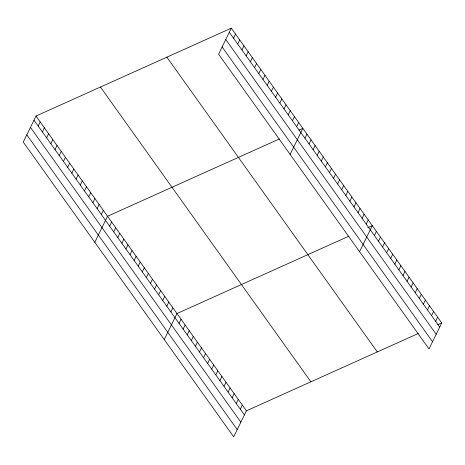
<?xml version="1.0" encoding="UTF-8"?>
<svg xmlns="http://www.w3.org/2000/svg" width="465" height="465" viewBox="0 0 465 465"><rect width="100%" height="100%" fill="white"/><g stroke="black" fill="none" stroke-linecap="round" stroke-linejoin="round"><path stroke-width="0.7" d="M231.32 28.167L218.573 54.184L429.003 348.959L441.75 322.943L231.32 28.167L35.997 116.041L23.25 142.058L233.68 436.833L246.427 410.816L418.308 333.486M38.188 126.056L40.205 121.935M42.396 131.95L44.413 127.829M46.605 137.843L48.622 133.722M50.813 143.737L52.83 139.622M55.021 149.637L57.038 145.516M59.229 155.531L61.246 151.41M63.438 161.425L65.455 157.31M67.646 167.324L69.663 163.203M71.854 173.218L73.871 169.097M76.062 179.112L78.079 174.991M80.271 185.006L82.293 180.891M84.479 190.906L86.502 186.785M88.687 196.8L90.71 192.679M92.895 202.694L94.918 198.578M97.104 208.593L99.126 204.472M101.318 214.487L103.335 210.366M94.796 242.282L107.543 216.26L279.43 138.936M109.606 226.106L111.629 221.985M113.693 231.826L115.709 227.705M117.779 237.551L119.796 233.43M121.865 243.271L123.882 239.15M125.945 248.99L127.968 244.875M233.511 38.182L235.528 34.061M130.031 254.715L132.048 250.594M237.72 44.076L239.737 39.961M134.118 260.435L136.135 256.32M241.928 49.976L243.945 45.855M138.204 266.16L140.221 262.039M246.136 55.87L248.153 51.749M142.284 271.88L144.307 267.759M250.344 61.764L252.361 57.643M146.37 277.605L148.387 273.484M254.553 67.663L256.575 63.542M150.457 283.325L152.474 279.203M258.761 73.557L260.784 69.436M154.543 289.05L156.56 284.929M262.969 79.451L264.992 75.33M158.623 294.769L160.646 290.648M267.177 85.345L269.2 81.23M162.709 300.489L164.726 296.374M271.391 91.245L273.408 87.124M166.796 306.214L168.812 302.093M275.6 97.139L277.617 93.017M170.882 311.934L172.899 307.818M279.808 103.032L281.825 98.911M164.238 339.555L176.985 313.538L348.872 236.214M179.048 323.378L181.071 319.257M284.016 108.932L286.033 104.811M183.134 329.104L185.151 324.983M288.224 114.826L290.241 110.705M187.221 334.823L189.238 330.702M292.433 120.72L294.45 116.599M191.307 340.549L193.324 336.428M296.641 126.614L298.658 122.498M195.387 346.268L197.41 342.147M290.119 154.409L302.866 128.392L298.96 130.148M199.473 351.993L201.49 347.872M304.935 138.233L306.952 134.112M203.56 357.713L205.577 353.592M309.016 143.958L311.038 139.837M207.646 363.432L209.663 359.317M313.102 149.678L315.119 145.557M211.726 369.158L213.749 365.037M317.188 155.397L319.205 151.282M215.812 374.877L217.829 370.762M321.274 161.123L323.291 157.001M219.899 380.603L221.915 376.481M325.355 166.842L327.377 162.727M223.985 386.322L226.002 382.201M329.441 172.567L331.458 168.446M228.065 392.047L230.088 387.926M333.527 178.287L335.544 174.166M232.151 397.767L234.168 393.646M337.613 184.012L339.63 179.891M236.237 403.492L238.254 399.371M341.699 189.732L343.716 185.611M240.324 409.212L242.341 405.091M345.78 195.457L347.803 191.336M349.866 201.176L351.883 197.055M353.952 206.902L355.969 202.781M358.038 212.621L360.055 208.5M362.119 218.341L364.142 214.226M366.205 224.066L368.222 219.945M359.561 251.687L372.308 225.67L367.751 227.716M374.377 235.511L376.394 231.39M378.458 241.23L380.48 237.109M382.544 246.956L384.561 242.835M386.63 252.675L388.647 248.554M390.716 258.401L392.733 254.279M394.797 264.12L396.819 259.999M398.883 269.845L400.9 265.724M402.969 275.565L404.986 271.444M407.055 281.284L409.072 277.169M411.136 287.01L413.158 282.889M415.222 292.729L417.239 288.614M419.308 298.454L421.325 294.333M423.394 304.174L425.411 300.053M427.475 309.899L429.497 305.778M431.561 315.619L433.578 311.498M435.647 321.344L437.664 317.223M437.844 324.704L441.75 322.943M229.303 32.288L439.733 327.064M225.763 39.513L436.193 334.289M222.113 46.959L432.543 341.734M166.865 57.166L377.295 351.941M100.452 87.042L310.882 381.817M35.997 116.041L246.427 410.816M33.98 120.156L244.404 414.937M30.44 127.387L240.864 422.162M26.79 134.833L237.22 429.608"/></g></svg>
